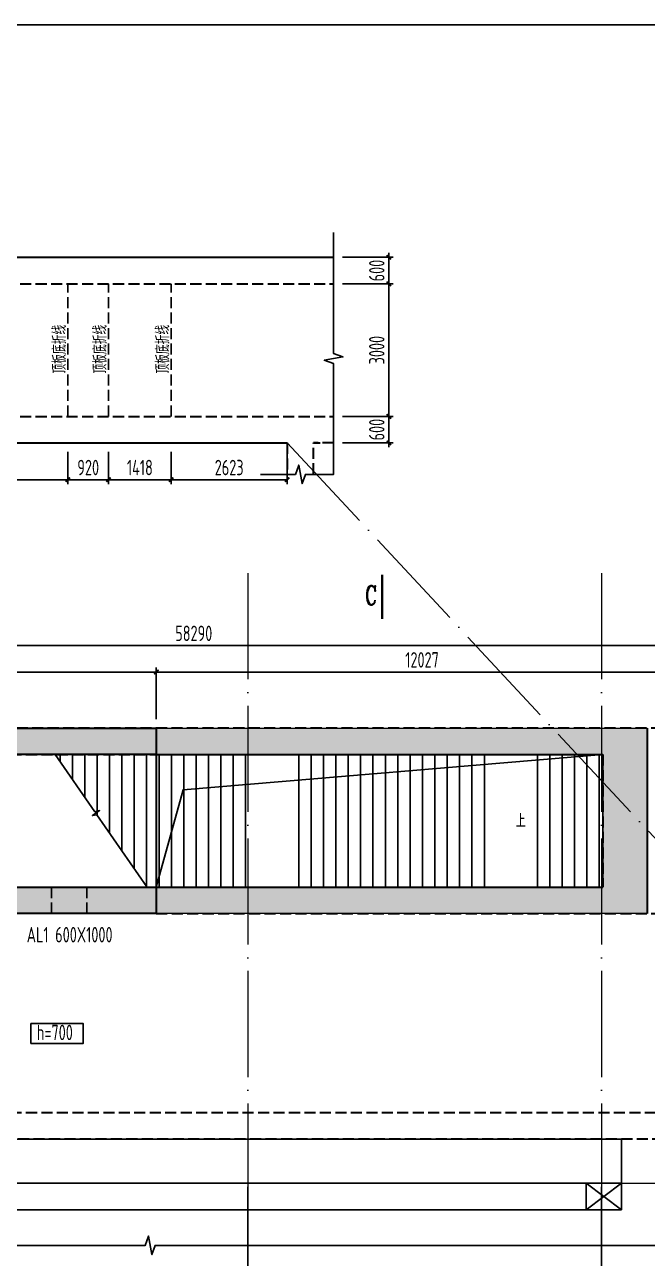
# Model space of a CAD drawing. Header units: millimetres. Extents: x -897614 to 191467, y -439928 to 101803.
# Drawn here: x -405598 to -391512, y -132303 to -104387 of the extents above; entities that cross this region are included whole.
import ezdxf

# ---------------------------------------------------------------- set-up
doc = ezdxf.new("R2010")
doc.units = ezdxf.units.MM
doc.header["$LTSCALE"] = 1000
for name, pattern in [('ACAD_ISO04W100', [30, 24, -3, 0, -3]), ('DASH', [0.35, 0.25, -0.1]), ('DASHED', [19.05, 12.7, -6.35])]:
    doc.linetypes.add(name, pattern=pattern)
for name, color, linetype in [('AXIS', 3, 'Continuous'), ('COLUMN', 2, 'Continuous'), ('DIM_LEAD', 3, 'Continuous'), ('DIM_SYMB', 3, 'Continuous'), ('JG_TEXT', 7, 'Continuous'), ('KD', 7, 'Continuous'), ('OTH', 7, 'Continuous'), ('PUB_TEXT', 7, 'Continuous'), ('STAIR', 2, 'Continuous'), ('ZDX', 7, 'DASH')]:
    doc.layers.add(name, color=color, linetype=linetype)
for name, color, linetype, lineweight in [('Beam', 4, 'DASHED', 25), ('DOTE', 8, 'ACAD_ISO04W100', 9), ('PUB_HATCH', 8, 'Continuous', 18), ('WALL', 6, 'Continuous', 30)]:
    doc.layers.add(name, color=color, linetype=linetype, lineweight=lineweight)
doc.layers.add('DY', color=1, linetype='Continuous', plot=False)
doc.styles.add('_TCH_LABEL', font='COMPLEX', dxfattribs={"bigfont": 'GBCBIG'})
doc.styles.add('TSSD', font='tssdeng.shx', dxfattribs={"width": 0.7, "bigfont": 'tssdchn.shx'})
doc.dimstyles.new('TSD', dxfattribs={"dimtxt": 350, "dimasz": 100, "dimexe": 100, "dimexo": 200, "dimgap": 100, "dimtad": 1, "dimdec": 0, "dimzin": 0, "dimdsep": 46, "dimtxsty": 'TSSD', "dimblk": 'ARCHTICK', "dimcen": 0.09, "dimclrt": 7, "dimazin": 2, "dimtfac": 1, "dimtdec": 0, "dimtix": 1, "dimtmove": 2, "dimatfit": 3, "dimfxl": 0, "dimtolj": 1, "dimtzin": 0, "dimarcsym": 0})

# ---------------------------------------------------------------- blocks, each defined once
blk = doc.blocks.new('_ArchTick')
at = {"color": 0, "linetype": 'ByBlock', "const_width": 0.4}
blk.add_lwpolyline([(-0.5, -0.5), (0.5, 0.5)], dxfattribs=at)
blk = doc.blocks.new('*D1231')
at = {"layer": 'Defpoints', "color": 0, "transparency": 16777216}
for p in [(-372628, -118436), (-372628, -120303, 0), (-430919, -120503, 0)]:
    blk.add_point(p, dxfattribs=at)
at = {"layer": 'DIM_LEAD', "color": 0, "lineweight": -2, "transparency": 16777216}
for p, q in [((-430919, -120303), (-430919, -118336)), ((-372628, -120103), (-372628, -118336)), ((-430919, -118436), (-372628, -118436))]:
    blk.add_line(p, q, dxfattribs=at)
at = {"layer": 'DIM_LEAD', "color": 0, "lineweight": -2, "transparency": 16777216, "xscale": 100, "yscale": 100, "zscale": 100, "rotation": 180}
blk.add_blockref('_ArchTick', (-430919, -118436), dxfattribs=at)
at = {"layer": 'DIM_LEAD', "color": 0, "lineweight": -2, "transparency": 16777216, "xscale": 100, "yscale": 100, "zscale": 100}
blk.add_blockref('_ArchTick', (-372628, -118436), dxfattribs=at)
at = {"layer": 'DIM_LEAD', "color": 7, "transparency": 16777216, "insert": (-401773, -118161), "char_height": 350, "attachment_point": 5, "style": 'TSSD'}
blk.add_mtext('\\A1;58290', dxfattribs=at)
blk = doc.blocks.new('A$C3ABC6A2D')
at = {"color": 5, "linetype": 'Continuous'}
for p, q in [((-7550, -6781), (-25371, -6781)), ((-7550, -6781), (-7550, -8381)), ((-7550, -7781), (-25371, -7781)), ((-8350, -7781), (-8350, -8381)), ((-8350, -7781), (-7550, -8381)), ((-8350, -8381), (-7550, -7781)), ((-8350, -7781), (-7550, -7781)), ((-7550, -7781), (-7550, -8381)), ((-7550, -8381), (-25371, -8381)), ((-8350, -8381), (-7550, -8381))]:
    blk.add_line(p, q, dxfattribs=at)
at = {"color": 5}
blk.add_lwpolyline([(-47829, -6467), (-47829, -7330), (-47619, -7406), (-48039, -7480), (-47829, -7555), (-47829, -9187), (-18323, -9187), (-18246, -8977), (-18172, -9397), (-18098, -9187), (4605, -9187), (4605, -7555), (4395, -7480), (4815, -7406), (4605, -7330), (4605, -6467)], dxfattribs=at)
blk = doc.blocks.new('*D1426')
at = {"layer": 'Defpoints', "color": 0, "transparency": 16777216}
for p in [(-402621, -119036), (-402621, -120303, 0), (-390595, -120303, 0)]:
    blk.add_point(p, dxfattribs=at)
at = {"layer": 'DIM_LEAD', "color": 0, "lineweight": -2, "transparency": 16777216}
for p, q in [((-402621, -120103), (-402621, -118936)), ((-390595, -119036), (-402621, -119036)), ((-390595, -120103), (-390595, -118936))]:
    blk.add_line(p, q, dxfattribs=at)
at = {"layer": 'DIM_LEAD', "color": 0, "lineweight": -2, "transparency": 16777216, "xscale": 100, "yscale": 100, "zscale": 100, "rotation": 180}
blk.add_blockref('_ArchTick', (-402621, -119036), dxfattribs=at)
at = {"layer": 'DIM_LEAD', "color": 0, "lineweight": -2, "transparency": 16777216, "xscale": 100, "yscale": 100, "zscale": 100}
blk.add_blockref('_ArchTick', (-390595, -119036), dxfattribs=at)
at = {"layer": 'DIM_LEAD', "color": 7, "transparency": 16777216, "insert": (-396608, -118761), "char_height": 350, "attachment_point": 5, "style": 'TSSD'}
blk.add_mtext('\\A1;12027', dxfattribs=at)
blk = doc.blocks.new('*D1427')
at = {"layer": 'Defpoints', "color": 0, "transparency": 16777216}
for p in [(-410379, -119036), (-410379, -120303, 0), (-402621, -120303, 0)]:
    blk.add_point(p, dxfattribs=at)
at = {"layer": 'DIM_LEAD', "color": 0, "lineweight": -2, "transparency": 16777216}
for p, q in [((-410379, -120103), (-410379, -118936)), ((-402621, -119036), (-410379, -119036)), ((-402621, -120103), (-402621, -118936))]:
    blk.add_line(p, q, dxfattribs=at)
at = {"layer": 'DIM_LEAD', "color": 0, "lineweight": -2, "transparency": 16777216, "xscale": 100, "yscale": 100, "zscale": 100, "rotation": 180}
blk.add_blockref('_ArchTick', (-410379, -119036), dxfattribs=at)
at = {"layer": 'DIM_LEAD', "color": 0, "lineweight": -2, "transparency": 16777216, "xscale": 100, "yscale": 100, "zscale": 100}
blk.add_blockref('_ArchTick', (-402621, -119036), dxfattribs=at)
at = {"layer": 'DIM_LEAD', "color": 7, "transparency": 16777216, "insert": (-406500, -118761), "char_height": 350, "attachment_point": 5, "style": 'TSSD'}
blk.add_mtext('\\A1;7757', dxfattribs=at)
blk = doc.blocks.new('*D1440')
at = {"layer": 'Defpoints', "color": 0, "transparency": 16777216}
for p in [(-398610, -113252, 0), (-397358, -113252), (-398610, -113851, 0)]:
    blk.add_point(p, dxfattribs=at)
at = {"layer": 'DIM_LEAD', "color": 0, "lineweight": -2, "transparency": 16777216}
for p, q in [((-398410, -113252), (-397258, -113252)), ((-397358, -113252), (-397358, -113152)), ((-397358, -113851), (-397358, -113252)), ((-398410, -113851), (-397258, -113851)), ((-397358, -113851), (-397358, -113951))]:
    blk.add_line(p, q, dxfattribs=at)
at = {"layer": 'DIM_LEAD', "color": 0, "lineweight": -2, "transparency": 16777216, "xscale": 100, "yscale": 100, "zscale": 100}
for p, rotation in [((-397358, -113252), 270), ((-397358, -113851), 90)]:
    blk.add_blockref('_ArchTick', p, dxfattribs=dict(at, rotation=rotation))
at = {"layer": 'DIM_LEAD', "color": 7, "transparency": 16777216, "insert": (-397633, -113551), "char_height": 350, "attachment_point": 5, "rotation": 90, "style": 'TSSD'}
blk.add_mtext('\\A1;600', dxfattribs=at)
blk = doc.blocks.new('*D1441')
at = {"layer": 'Defpoints', "color": 0, "transparency": 16777216}
for p in [(-398610, -110252, 0), (-397358, -110252), (-398610, -113252, 0)]:
    blk.add_point(p, dxfattribs=at)
at = {"layer": 'DIM_LEAD', "color": 0, "lineweight": -2, "transparency": 16777216}
for p, q in [((-398410, -110252), (-397258, -110252)), ((-397358, -113252), (-397358, -110252)), ((-398410, -113252), (-397258, -113252))]:
    blk.add_line(p, q, dxfattribs=at)
at = {"layer": 'DIM_LEAD', "color": 0, "lineweight": -2, "transparency": 16777216, "xscale": 100, "yscale": 100, "zscale": 100}
for p, rotation in [((-397358, -110252), 90), ((-397358, -113252), 270)]:
    blk.add_blockref('_ArchTick', p, dxfattribs=dict(at, rotation=rotation))
at = {"layer": 'DIM_LEAD', "color": 7, "transparency": 16777216, "insert": (-397633, -111752), "char_height": 350, "attachment_point": 5, "rotation": 90, "style": 'TSSD'}
blk.add_mtext('\\A1;3000', dxfattribs=at)
blk = doc.blocks.new('*D1442')
at = {"layer": 'Defpoints', "color": 0, "transparency": 16777216}
for p in [(-398610, -109652, 0), (-397358, -109652), (-398610, -110252, 0)]:
    blk.add_point(p, dxfattribs=at)
at = {"layer": 'DIM_LEAD', "color": 0, "lineweight": -2, "transparency": 16777216}
for p, q in [((-398410, -109652), (-397258, -109652)), ((-397358, -109652), (-397358, -109552)), ((-397358, -110252), (-397358, -109652)), ((-398410, -110252), (-397258, -110252)), ((-397358, -110252), (-397358, -110352))]:
    blk.add_line(p, q, dxfattribs=at)
at = {"layer": 'DIM_LEAD', "color": 0, "lineweight": -2, "transparency": 16777216, "xscale": 100, "yscale": 100, "zscale": 100}
for p, rotation in [((-397358, -109652), 270), ((-397358, -110252), 90)]:
    blk.add_blockref('_ArchTick', p, dxfattribs=dict(at, rotation=rotation))
at = {"layer": 'DIM_LEAD', "color": 7, "transparency": 16777216, "insert": (-397633, -109952), "char_height": 350, "attachment_point": 5, "rotation": 90, "style": 'TSSD'}
blk.add_mtext('\\A1;600', dxfattribs=at)
blk = doc.blocks.new('*D1447')
at = {"layer": 'Defpoints', "color": 0, "transparency": 16777216}
for p in [(-409101, -113851, 0), (-404621, -113851, 0), (-404621, -114684)]:
    blk.add_point(p, dxfattribs=at)
at = {"layer": 'DIM_LEAD', "color": 0, "lineweight": -2, "transparency": 16777216}
for p, q in [((-409101, -114051), (-409101, -114784)), ((-404621, -114051), (-404621, -114784)), ((-409101, -114684), (-404621, -114684))]:
    blk.add_line(p, q, dxfattribs=at)
at = {"layer": 'DIM_LEAD', "color": 0, "lineweight": -2, "transparency": 16777216, "xscale": 100, "yscale": 100, "zscale": 100, "rotation": 180}
blk.add_blockref('_ArchTick', (-409101, -114684), dxfattribs=at)
at = {"layer": 'DIM_LEAD', "color": 0, "lineweight": -2, "transparency": 16777216, "xscale": 100, "yscale": 100, "zscale": 100}
blk.add_blockref('_ArchTick', (-404621, -114684), dxfattribs=at)
at = {"layer": 'DIM_LEAD', "color": 7, "transparency": 16777216, "insert": (-406861, -114409), "char_height": 350, "attachment_point": 5, "style": 'TSSD'}
blk.add_mtext('\\A1;4480', dxfattribs=at)
blk = doc.blocks.new('*D1448')
at = {"layer": 'Defpoints', "color": 0, "transparency": 16777216}
for p in [(-404621, -113851, 0), (-403701, -113851, 0), (-403701, -114684)]:
    blk.add_point(p, dxfattribs=at)
at = {"layer": 'DIM_LEAD', "color": 0, "lineweight": -2, "transparency": 16777216}
for p, q in [((-404621, -114051), (-404621, -114784)), ((-403701, -114051), (-403701, -114784)), ((-404621, -114684), (-403701, -114684))]:
    blk.add_line(p, q, dxfattribs=at)
at = {"layer": 'DIM_LEAD', "color": 0, "lineweight": -2, "transparency": 16777216, "xscale": 100, "yscale": 100, "zscale": 100, "rotation": 180}
blk.add_blockref('_ArchTick', (-404621, -114684), dxfattribs=at)
at = {"layer": 'DIM_LEAD', "color": 0, "lineweight": -2, "transparency": 16777216, "xscale": 100, "yscale": 100, "zscale": 100}
blk.add_blockref('_ArchTick', (-403701, -114684), dxfattribs=at)
at = {"layer": 'DIM_LEAD', "color": 7, "transparency": 16777216, "insert": (-404161, -114409), "char_height": 350, "attachment_point": 5, "style": 'TSSD'}
blk.add_mtext('\\A1;920', dxfattribs=at)
blk = doc.blocks.new('*D1449')
at = {"layer": 'Defpoints', "color": 0, "transparency": 16777216}
for p in [(-403701, -113851, 0), (-402284, -113851, 0), (-402284, -114684)]:
    blk.add_point(p, dxfattribs=at)
at = {"layer": 'DIM_LEAD', "color": 0, "lineweight": -2, "transparency": 16777216}
for p, q in [((-403701, -114051), (-403701, -114784)), ((-402284, -114051), (-402284, -114784)), ((-403701, -114684), (-402284, -114684))]:
    blk.add_line(p, q, dxfattribs=at)
at = {"layer": 'DIM_LEAD', "color": 0, "lineweight": -2, "transparency": 16777216, "xscale": 100, "yscale": 100, "zscale": 100, "rotation": 180}
blk.add_blockref('_ArchTick', (-403701, -114684), dxfattribs=at)
at = {"layer": 'DIM_LEAD', "color": 0, "lineweight": -2, "transparency": 16777216, "xscale": 100, "yscale": 100, "zscale": 100}
blk.add_blockref('_ArchTick', (-402284, -114684), dxfattribs=at)
at = {"layer": 'DIM_LEAD', "color": 7, "transparency": 16777216, "insert": (-402992, -114409), "char_height": 350, "attachment_point": 5, "style": 'TSSD'}
blk.add_mtext('\\A1;1418', dxfattribs=at)
blk = doc.blocks.new('*D1450')
at = {"layer": 'Defpoints', "color": 0, "transparency": 16777216}
for p in [(-402284, -113851, 0), (-399660, -113851, 0), (-399660, -114684)]:
    blk.add_point(p, dxfattribs=at)
at = {"layer": 'DIM_LEAD', "color": 0, "lineweight": -2, "transparency": 16777216}
for p, q in [((-402284, -114051), (-402284, -114784)), ((-399660, -114051), (-399660, -114784)), ((-402284, -114684), (-399660, -114684))]:
    blk.add_line(p, q, dxfattribs=at)
at = {"layer": 'DIM_LEAD', "color": 0, "lineweight": -2, "transparency": 16777216, "xscale": 100, "yscale": 100, "zscale": 100, "rotation": 180}
blk.add_blockref('_ArchTick', (-402284, -114684), dxfattribs=at)
at = {"layer": 'DIM_LEAD', "color": 0, "lineweight": -2, "transparency": 16777216, "xscale": 100, "yscale": 100, "zscale": 100}
blk.add_blockref('_ArchTick', (-399660, -114684), dxfattribs=at)
at = {"layer": 'DIM_LEAD', "color": 7, "transparency": 16777216, "insert": (-400972, -114409), "char_height": 350, "attachment_point": 5, "style": 'TSSD'}
blk.add_mtext('\\A1;2623', dxfattribs=at)

msp = doc.modelspace()

# ---------------------------------------------------------------- hatches: boundary and pattern name
at = {"layer": 'PUB_HATCH'}
h = msp.add_hatch(dxfattribs=at)
h.set_pattern_fill('钢筋混凝土', color=256, scale=100)
h.set_pattern_definition([(45, (-351224.62, -53183.62), (-176.7767, 176.7767), []), (50, (-351224.6, -53183.6), (717.26, -62.752), [75, -825]), (355, (-351224.6, -53183.6), (-138.7513, 752.192), [60, -660]), (100.4514, (-351164.85, -53188.85), (578.5094, 689.4395), [63.74, -701.142]), (46.1842, (-351224.6, -52983.6), (1067.241, -165.519), [112.5, -1237.5]), (96.6356, (-351135.7, -52997.4), (934.663, 974.118), [95.61, -1051.713]), (351.1842, (-351224.6, -52983.6), (934.662, 974.119), [90, -990]), (21, (-351124.6, -53033.6), (596.907, -402.619), [75, -825]), (326, (-351124.6, -53033.6), (243.3153, 725.15), [60, -660]), (71.4514, (-351074.9, -53067.2), (840.2226, 322.5305), [63.74, -701.142]), (37.5, (-351224.62, -53183.62), (12.15986, 332.89385), [0, -652, 0, -670, 0, -662.5]), (7.5, (-351224.6, -53183.62), (263.0695, 394.4117), [0, -382, 0, -637, 0, -252.5]), (327.5, (-351447.62, -53183.62), (533.8224, -22.5549), [0, -250, 0, -780, 0, -1035]), (317.5, (-351547.6, -53183.6), (583.1862, 100.105), [0, -325, 0, -518, 0, -735])])
h.paths.add_polyline_path([(-391511.91144, -120303.25139), (-413518.62737, -120303.25139), (-413518.62737, -124503.25024), (-391511.91144, -124503.25024)])
h.paths.add_polyline_path([(-392519.69386, -123903.25024), (-412918.57882, -123903.25024), (-412918.57882, -120903.25162), (-392519.69386, -120903.25162)], flags=16)

# ---------------------------------------------------------------- linework, layer by layer
at = {"layer": 'AXIS'}
for p, q in [((-400548.11204, -130682.51903, 0), (-400548.11204, -132502.36899, 0)), ((-392548.11204, -130682.51903, 0), (-392548.11204, -132502.36899, 0))]:
    msp.add_line(p, q, dxfattribs=at)
at = {"layer": 'Beam', "linetype": 'DASH'}
for p, q in [((-402621.40966, -123903.25007), (-412918.57882, -123903.25015, 0)), ((-402621.40966, -124503.25007), (-412918.57882, -124503.25015, 0))]:
    msp.add_line(p, q, dxfattribs=at)
at = {"layer": 'COLUMN', "linetype": 'DASH'}
msp.add_lwpolyline([(-404991.06554, -123903.25015), (-404191.06554, -123903.25015), (-404191.06554, -124503.25015), (-404991.06554, -124503.25015)], close=True, dxfattribs=at)
at = {"layer": 'DIM_SYMB', "const_width": 50}
msp.add_lwpolyline([(-397508.91842, -116835.86338), (-397508.91842, -117835.86338)], dxfattribs=at)
at = {"layer": 'DIM_SYMB'}
msp.add_lwpolyline([(-394608.97342, -122444.15604, 0, 0, 0), (-403335.6556, -122444.15603, 160, 0, 0), (-403844.76618, -122444.15598, 0, 0, 0)], format="xyseb", dxfattribs=at)
at = {"layer": 'DOTE', "ltscale": 0.1}
for p, q in [((-399660.40222, -113851.50074, 0), (-389748.6272, -124503.25026, 0)), ((-400548.11204, -116800.77495, 0), (-400548.11204, -130682.51903, 0)), ((-392548.11204, -116800.77495, 0), (-392548.11204, -130682.51903, 0)), ((-432377.34596, -130603.22932, 0), (-374075.01295, -130603.22932, 0))]:
    msp.add_line(p, q, dxfattribs=at)
at = {"layer": 'DY'}
msp.add_lwpolyline([(-366322.80596, -146387.41598), (-440572.80596, -146387.41598), (-440572.80596, -104387.41598), (-366322.80596, -104387.41598)], close=True, dxfattribs=at)
at = {"layer": 'JG_TEXT'}
msp.add_lwpolyline([(-405457.35438, -126992.97652), (-404273.81505, -126992.97652), (-404273.81505, -127438.49223), (-405457.35438, -127438.49223)], close=True, dxfattribs=at)
at = {"layer": 'KD'}
msp.add_lwpolyline([(-402621.40959, -120903.25162), (-392519.69386, -120903.25024), (-392519.69386, -123903.25024), (-402621.40959, -123903.25162)], close=True, dxfattribs=at)
msp.add_lwpolyline([(-402621.40959, -123903.25162), (-402015.60292, -121699.27978), (-392519.69386, -120903.25029)], dxfattribs=at)
at = {"layer": 'OTH', "elevation": 0}
msp.add_lwpolyline([(-398609.89799, -109088.29731), (-398609.89799, -111831.00742), (-398399.89799, -111907.44117), (-398819.89799, -111981.49851), (-398609.89799, -112056.00742), (-398609.89799, -114562.72342), (-399246.24002, -114562.72342), (-399322.67377, -114772.72342), (-399396.7311, -114352.72342), (-399471.24002, -114562.72342), (-400259.86117, -114562.72342)], dxfattribs=at)
at = {"layer": 'PUB_HATCH', "elevation": 0}
for points in [[(-413518.62737, -120303.25139), (-391511.91144, -120303.25139), (-391511.91144, -124503.25024), (-413518.62737, -124503.25024)], [(-412918.57882, -120903.25162), (-392519.69386, -120903.25162), (-392519.69386, -123903.25024), (-412918.57882, -123903.25024)]]:
    msp.add_lwpolyline(points, close=True, dxfattribs=at)
at = {"layer": 'STAIR', "color": 8}
for p, q in [((-404798.62738, -121059.58911, 0), (-404798.62738, -120903.25156, 0)), ((-404518.62738, -121463.96936, 0), (-404518.62738, -120903.25156, 0)), ((-404238.62738, -121868.3496, 0), (-404238.62738, -120903.25156, 0)), ((-403958.62738, -122272.72984, 0), (-403958.62738, -120903.25155, 0)), ((-403678.62738, -122677.11009, 0), (-403678.62738, -120903.25155, 0)), ((-403398.62738, -123081.49033, 0), (-403398.62738, -120903.25155, 0)), ((-403118.62738, -123485.87058, 0), (-403118.62738, -120903.25155, 0)), ((-402838.62738, -123890.25082, 0), (-402838.62738, -120903.25154, 0))]:
    msp.add_line(p, q, dxfattribs=at)
at = {"layer": 'STAIR'}
for p, q in [((-402558.62738, -123903.25161, 0), (-402558.62738, -120903.25161, 0)), ((-402278.62738, -123903.25157, 0), (-402278.62738, -120903.25157, 0)), ((-401998.62738, -123903.25153, 0), (-401998.62738, -120903.25153, 0)), ((-401718.62738, -123903.2515, 0), (-401718.62738, -120903.25149, 0)), ((-401438.62738, -123903.25146, 0), (-401438.62738, -120903.25145, 0)), ((-401158.62738, -123903.25142, 0), (-401158.62738, -120903.25142, 0)), ((-400878.62738, -123903.25138, 0), (-400878.62738, -120903.25138, 0)), ((-400598.62738, -123903.25134, 0), (-400598.62738, -120903.25134, 0)), ((-399398.62738, -123903.25118, 0), (-399398.62738, -120903.25118, 0)), ((-399118.62738, -123903.25114), (-399118.62738, -120903.25114)), ((-398838.62738, -123903.2511, 0), (-398838.62738, -120903.2511, 0)), ((-398558.62738, -123903.25106, 0), (-398558.62738, -120903.25106, 0)), ((-398278.62738, -123903.25103, 0), (-398278.62738, -120903.25102, 0)), ((-397998.62738, -123903.25099), (-397998.62738, -120903.25098)), ((-397718.62738, -123903.25095), (-397718.62738, -120903.25095)), ((-397438.62738, -123903.25091), (-397438.62738, -120903.25091)), ((-397158.62738, -123903.25087, 0), (-397158.62738, -120903.25087, 0)), ((-396878.62738, -123903.25083), (-396878.62738, -120903.25083)), ((-396598.62738, -123903.2508, 0), (-396598.62738, -120903.25079, 0)), ((-396318.62738, -123903.25076, 0), (-396318.62738, -120903.25075, 0)), ((-396038.62738, -123903.25072), (-396038.62738, -120903.25072)), ((-395758.62738, -123903.25068, 0), (-395758.62738, -120903.25068, 0)), ((-395478.62738, -123903.25064, 0), (-395478.62738, -120903.25064, 0)), ((-395198.62738, -123903.25061), (-395198.62738, -120903.2506)), ((-393998.62738, -123903.25044), (-393998.62738, -120903.25044)), ((-393718.62738, -123903.2504), (-393718.62738, -120903.2504)), ((-393438.62738, -123903.25037, 0), (-393438.62738, -120903.25036, 0)), ((-393158.62738, -123903.25033, 0), (-393158.62738, -120903.25032, 0)), ((-392878.62738, -123903.25029), (-392878.62738, -120903.25028)), ((-392598.62738, -123903.25025, 0), (-392598.62738, -120903.25025, 0))]:
    msp.add_line(p, q, dxfattribs=at)
at = {"layer": 'STAIR', "color": 8, "elevation": 0}
msp.add_lwpolyline([(-404906.87825, -120903.25157), (-404010.38678, -122197.97813), (-403901.80484, -122172.33702), (-404064.8558, -122285.23637), (-403963.52538, -122265.65607), (-402833.72938, -123897.32459)], dxfattribs=at)
at = {"layer": 'WALL'}
for p, q in [((-420690.40241, -109651.52211, 0), (-398609.89799, -109651.52155, 0)), ((-420690.40243, -113851.47912, 0), (-399660.40239, -113851.4802, 0)), ((-399060.40239, -113851.5016, 0), (-398910.47517, -113851.5016, 0)), ((-391511.91144, -120303.2518, 0), (-391511.91144, -124503.25024, 0)), ((-402621.40959, -120903.25162, 0), (-392519.69386, -120903.25029, 0)), ((-402621.40959, -120903.25162, 0), (-402621.40959, -123903.25162, 0)), ((-402621.40959, -123903.25162, 0), (-392519.69386, -123903.25024, 0))]:
    msp.add_line(p, q, dxfattribs=at)
at = {"layer": 'WALL', "linetype": 'DASH'}
for p, q in [((-410950.40241, -110251.50111), (-398609.89799, -110251.50118, 0)), ((-410950.40247, -113251.50073), (-398609.89799, -113251.50096, 0)), ((-399660.40239, -113851.48009, 0), (-399660.40239, -114562.72342, 0)), ((-398609.89799, -113851.48009, 0), (-399060.40239, -113851.48009, 0)), ((-399060.40239, -114562.72342, 0), (-399060.40239, -113851.48009, 0)), ((-412918.57882, -120903.25144, 0), (-402621.40966, -120903.25161, 0)), ((-392519.69386, -120903.25029, 0), (-392519.69386, -123903.25024, 0)), ((-402621.40966, -124503.25007), (-389748.62726, -124503.25015, 0))]:
    msp.add_line(p, q, dxfattribs=at)
at = {"layer": 'WALL', "elevation": 0}
for points in [[(-413518.57882, -120303.25133), (-402621.40959, -120303.25154), (-402621.40959, -120903.25154), (-413518.57882, -120903.25133)], [(-413518.57889, -123903.24987), (-402621.40966, -123903.25007), (-402621.40966, -124503.25007), (-413518.57889, -124503.24987)]]:
    msp.add_lwpolyline(points, close=True, dxfattribs=at)
at = {"layer": 'WALL', "linetype": 'DASH', "elevation": 0}
msp.add_lwpolyline([(-372628.12372, -120303.25211), (-413518.57882, -120303.25133), (-413518.57882, -120503.23008)], dxfattribs=at)
msp.add_lwpolyline([(-412918.57882, -129003.23009), (-389748.62726, -129003.23009), (-389748.62726, -129603.23009), (-412918.57882, -129603.23009)], close=True, dxfattribs=at)
at = {"layer": 'ZDX'}
for p, q in [((-404621.06374, -113251.50078, 0), (-404621.06374, -110251.50108, 0)), ((-403701.06374, -113251.50078, 0), (-403701.06374, -110251.50108, 0)), ((-402283.56374, -113251.50078), (-402283.56374, -110251.50108))]:
    msp.add_line(p, q, dxfattribs=at)

# ---------------------------------------------------------------- block references
at = {"color": 1, "ltscale": 10}
msp.add_blockref('A$C3ABC6A2D', (-384548.18481, -122822.36332, 0), dxfattribs=at)

# ---------------------------------------------------------------- texts
at = {"layer": 'DIM_SYMB'}
for s, height, style, width, p in [('C', 425, '_TCH_LABEL', 0.705882, (-397898.60882, -117513.27289)), ('上', 300, 'TSSD', 0.7, (-394484.80609, -122550.00417, 0))]:
    msp.add_text(s, height=height, dxfattribs=dict(at, style=style, width=width)).set_placement(p)
at = {"layer": 'JG_TEXT', "style": 'TSSD', "width": 0.7}
for s, p in [('AL1 600X1000', (-405551.97303, -125154.91442)), ('h=700', (-405323.3967, -127367.01832))]:
    msp.add_text(s, height=350, dxfattribs=at).set_placement(p)
at = {"layer": 'PUB_TEXT', "style": 'TSSD', "width": 0.7}
for p in [(-404662.41952, -112281.37617, 0), (-403742.41952, -112281.37617, 0), (-402324.91952, -112281.37617)]:
    msp.add_text('顶板底折线', height=300, rotation=90, dxfattribs=at).set_placement(p)

# ---------------------------------------------------------------- dimensions: what is measured, and where the dimension line sits
at = {"layer": 'DIM_LEAD'}
for base, p1, p2, picture, middle in [((-397357.73892, -109651.52155), (-398609.89799, -110251.50118, 0), (-398609.89798, -109651.52155, 0), '*D1442', (-397632.73892, -109951.51137)), ((-397357.73892, -110251.50118), (-398609.89798, -113251.50096, 0), (-398609.89799, -110251.50118, 0), '*D1441', (-397632.73892, -111751.50107)), ((-397357.73892, -113251.50096), (-398609.89799, -113851.48009, 0), (-398609.89798, -113251.50096, 0), '*D1440', (-397632.73892, -113551.49052))]:
    dim = msp.add_linear_dim(base=base, p1=p1, p2=p2, angle=90, dimstyle='TSD', override={"dimfxl": 250}, dxfattribs=at)
    dim.commit()
    dim.dimension.update_dxf_attribs({"geometry": picture, "text_midpoint": middle})
for base, p1, p2, picture, middle in [((-404621.06374, -114684.02105), (-409101.06374, -113851.47969, 0), (-404621.06374, -113851.47994, 0), '*D1447', (-406861.06374, -114409.02105)), ((-403701.06374, -114684.02105), (-404621.06374, -113851.47994, 0), (-403701.06374, -113851.47994, 0), '*D1448', (-404161.06374, -114409.02105)), ((-402283.563741, -114684.021047), (-403701.063743, -113851.479936, 0), (-402283.563741, -113851.480062, 0), '*D1449', (-402992.313742, -114409.021047)), ((-399660.40239, -114684.02105), (-402283.56374, -113851.48006, 0), (-399660.40239, -113851.4802, 0), '*D1450', (-400971.98307, -114409.02105))]:
    dim = msp.add_linear_dim(base=base, p1=p1, p2=p2, dimstyle='TSD', override={"dimfxl": 250}, dxfattribs=at)
    dim.commit()
    dim.dimension.update_dxf_attribs({"geometry": picture, "text_midpoint": middle})
for base, p1, p2, picture, middle in [((-372628.12372, -118435.58353), (-430918.57882, -120503.25134, 0), (-372628.12372, -120303.25222, 0), '*D1231', (-401773.35127, -118160.58353)), ((-410378.62738, -119036.2368), (-402621.40959, -120303.25154, 0), (-410378.62738, -120303.25158, 0), '*D1427', (-406500.01849, -118761.2368)), ((-402621.40959, -119036.23663), (-390594.69352, -120303.25105, 0), (-402621.40959, -120303.25154, 0), '*D1426', (-396608.05156, -118761.23663))]:
    dim = msp.add_linear_dim(base=base, p1=p1, p2=p2, dimstyle='TSD', dxfattribs=at)
    dim.commit()
    dim.dimension.update_dxf_attribs({"geometry": picture, "text_midpoint": middle})

doc.saveas('drawing.dxf')
